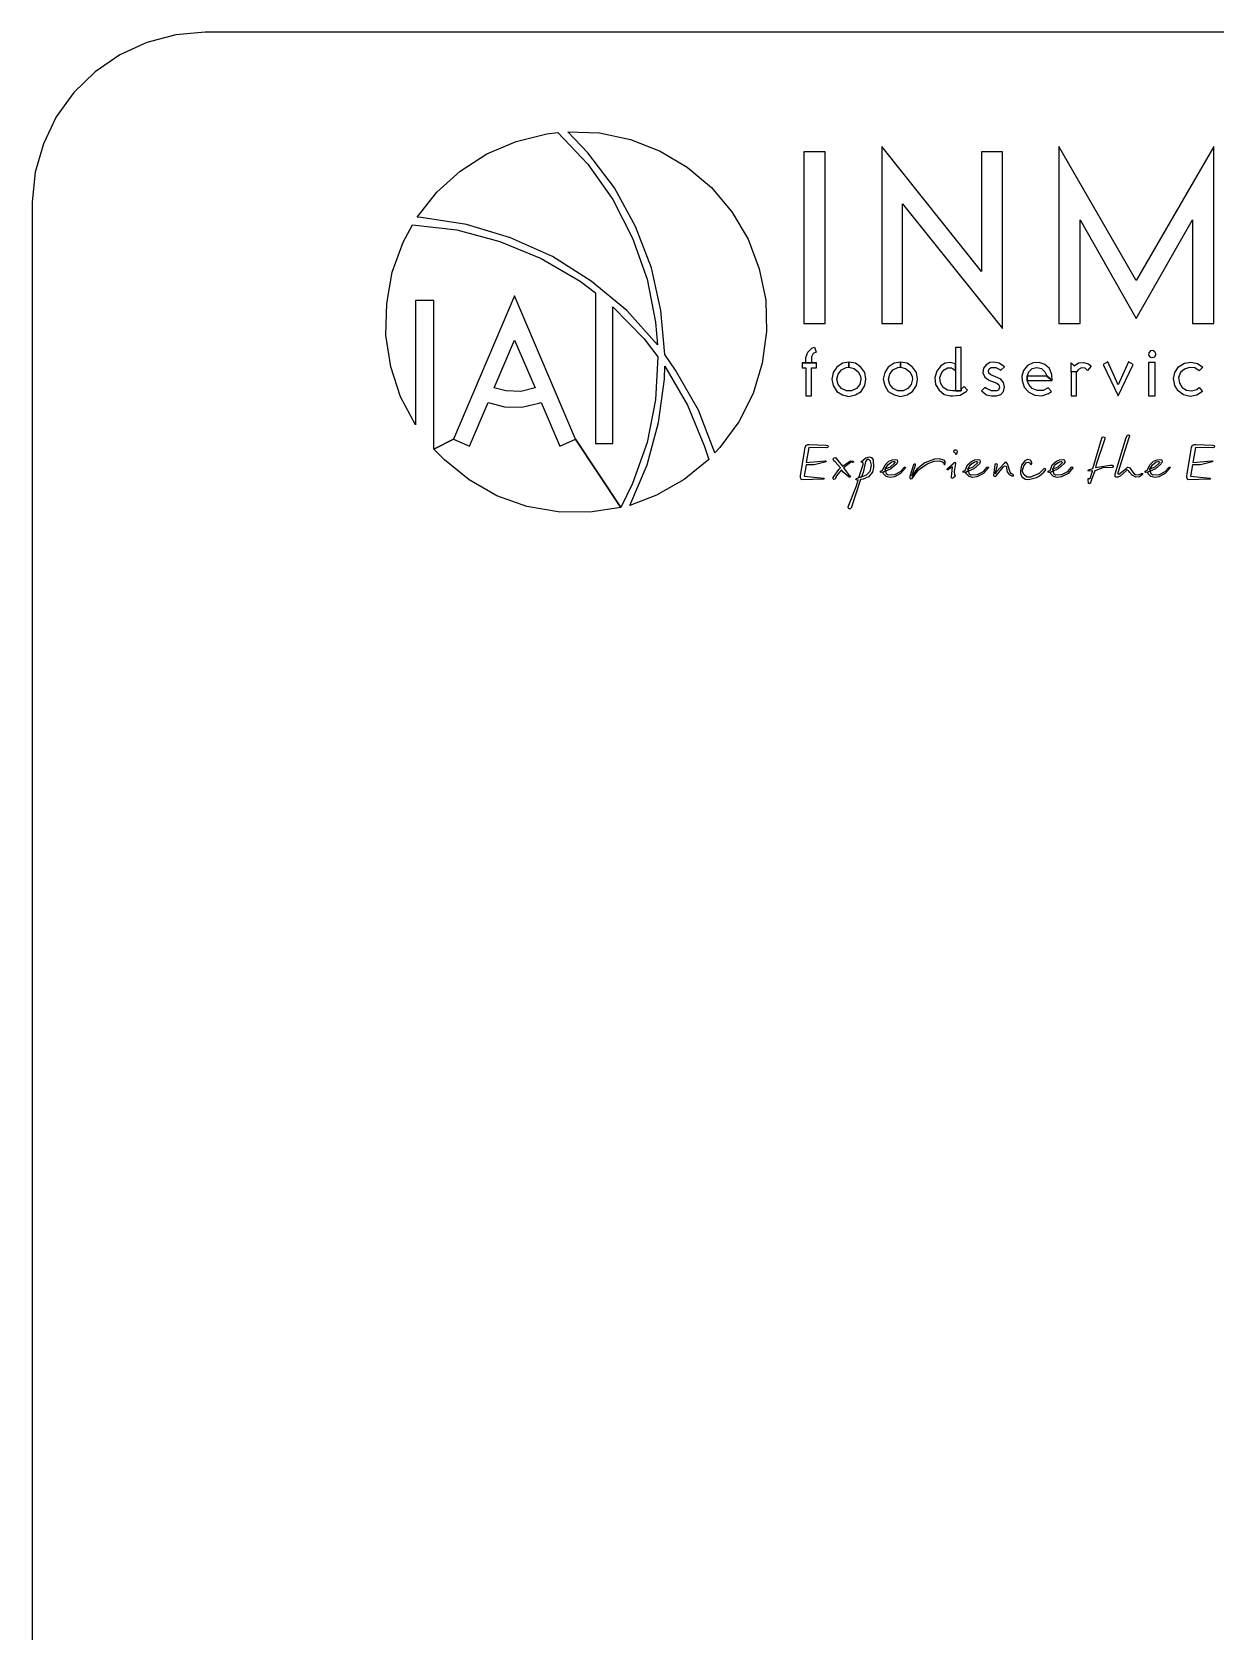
# Model space of a CAD drawing. Header units: metres. Extents: x 12 to 599, y -779 to -12.
# Drawn here: x 12.1 to 196.5, y -261.5 to -12.2 of the extents above; entities that cross this region are included whole.
import ezdxf

# ---------------------------------------------------------------- set-up
doc = ezdxf.new("R2010")
doc.units = ezdxf.units.M

msp = doc.modelspace()

# ---------------------------------------------------------------- linework, layer by layer
for p, q in [((39.06, -12.24), (34.44, -12.66)), ((572.1, -12.24), (39.06, -12.24)), ((29.94, -13.86), (25.74, -15.78)), ((34.44, -12.66), (29.94, -13.86)), ((25.74, -15.78), (21.9, -18.42)), ((21.9, -18.42), (18.6, -21.66)), ((18.6, -21.66), (15.84, -25.44)), ((15.84, -25.44), (13.86, -29.64)), ((13.86, -29.64), (12.54, -34.08)), ((82.92, -31.2), (87.48, -29.28)), ((87.48, -29.28), (92.28, -28.08)), ((92.28, -28.08), (93.96, -27.9)), ((93.96, -27.9), (98.64, -32.82)), ((95.52, -27.78), (100.44, -27.96)), ((98.64, -31.08), (95.52, -27.78)), ((100.44, -27.96), (105.3, -28.98)), ((105.3, -28.98), (109.92, -30.78)), ((78.78, -33.9), (82.92, -31.2)), ((102.78, -36.54), (98.64, -31.08)), ((109.92, -30.78), (114.12, -33.3)), ((135.6, -30.9), (132.3, -30.9)), ((132.3, -30.9), (132.3, -57.66)), ((135.6, -57.66), (135.6, -30.9)), ((159.96, -49.56), (144.42, -30.06)), ((144.42, -30.06), (144.42, -57.66)), ((163.26, -30.9), (159.96, -30.9)), ((159.96, -30.9), (159.96, -49.56)), ((163.26, -58.44), (163.26, -30.9)), ((172.02, -30.06), (172.02, -57.66)), ((184.08, -50.94), (172.02, -30.06)), ((196.14, -30.06), (184.08, -50.94)), ((196.14, -57.66), (196.14, -30.06)), ((12.54, -34.08), (12.06, -38.7)), ((75.12, -37.2), (78.78, -33.9)), ((98.64, -32.82), (102.54, -38.34)), ((114.12, -33.3), (117.9, -36.48)), ((72.06, -41.1), (75.12, -37.2)), ((106.08, -42.54), (102.78, -36.54)), ((117.9, -36.48), (121.08, -40.26)), ((12.06, -38.7), (12.06, -39.24)), ((12.06, -39.24), (12.06, -751.62)), ((102.54, -38.34), (105.6, -44.34)), ((147.66, -57.66), (147.66, -39)), ((147.66, -39), (163.26, -58.44)), ((69.9, -45), (71.34, -42.3)), ((71.34, -42.3), (78.24, -43.08)), ((72.66, -41.16), (72.06, -41.1)), ((79.74, -42.24), (72.66, -41.16)), ((86.58, -44.28), (79.74, -42.24)), ((121.08, -40.26), (123.6, -44.52)), ((175.32, -57.66), (175.32, -41.52)), ((175.32, -41.52), (184.08, -56.88)), ((184.08, -56.88), (192.84, -41.52)), ((192.84, -41.52), (192.84, -57.66)), ((78.24, -43.08), (84.96, -44.88)), ((93.12, -47.22), (86.58, -44.28)), ((105.6, -44.34), (107.88, -50.76)), ((108.54, -48.96), (106.08, -42.54)), ((123.6, -44.52), (125.34, -49.14)), ((68.16, -49.68), (69.9, -45)), ((84.96, -44.88), (91.38, -47.52)), ((99.18, -51.06), (93.12, -47.22)), ((67.32, -54.54), (68.16, -49.68)), ((91.38, -47.52), (97.44, -51.06)), ((110.04, -55.62), (108.54, -48.96)), ((125.34, -49.14), (126.36, -54)), ((97.44, -51.06), (99.84, -52.86)), ((104.7, -55.62), (99.18, -51.06)), ((107.88, -50.76), (109.2, -57.42)), ((67.2, -59.46), (67.32, -54.54)), ((74.64, -54.06), (71.82, -54.06)), ((71.82, -54.06), (71.82, -73.44)), ((74.64, -77.22), (74.64, -54.06)), ((87.24, -53.34), (77.7, -75.66)), ((96.72, -75.66), (87.24, -53.34)), ((99.84, -52.86), (99.84, -76.32)), ((126.36, -54), (126.48, -58.92)), ((102.54, -76.32), (102.54, -55.08)), ((102.54, -55.08), (107.4, -60.06)), ((109.5, -60.96), (104.7, -55.62)), ((110.64, -62.46), (110.04, -55.62)), ((67.98, -64.38), (67.2, -59.46)), ((109.2, -57.42), (109.5, -60.96)), ((126.48, -58.92), (125.82, -63.84)), ((132.3, -57.66), (135.6, -57.66)), ((144.42, -57.66), (147.66, -57.66)), ((172.02, -57.66), (175.32, -57.66)), ((192.84, -57.66), (196.14, -57.66)), ((84.06, -67.68), (87.24, -60.24)), ((87.24, -60.24), (90.42, -67.68)), ((107.4, -60.06), (109.56, -62.82)), ((132.6, -62.94), (132.9, -62.1)), ((132.9, -62.1), (133.56, -61.5)), ((133.56, -61.5), (133.98, -61.32)), ((134.22, -62.1), (133.74, -62.34)), ((133.98, -61.32), (134.22, -62.1)), ((156.78, -61.38), (155.94, -61.38)), ((155.94, -61.38), (155.94, -68.16)), ((156.78, -68.16), (156.78, -61.38)), ((186.06, -62.22), (186, -62.58)), ((186.3, -61.92), (186.06, -62.22)), ((186.66, -61.86), (186.3, -61.92)), ((186.96, -62.04), (186.66, -61.86)), ((187.14, -62.4), (186.96, -62.04)), ((69.48, -69.06), (67.98, -64.38)), ((109.56, -62.82), (109.2, -69.54)), ((110.58, -66.3), (110.64, -64.32)), ((112.32, -64.92), (110.64, -62.46)), ((110.64, -64.32), (114.18, -70.38)), ((125.82, -63.84), (124.38, -68.58)), ((132.06, -63.78), (132.06, -64.56)), ((134.28, -63.78), (132.06, -63.78)), ((132.06, -63.78), (134.28, -63.78)), ((132.06, -64.56), (132.6, -64.56)), ((132.6, -63.78), (132.6, -62.94)), ((133.5, -63.78), (132.6, -63.78)), ((132.6, -64.56), (132.6, -68.94)), ((133.74, -62.34), (133.5, -62.82)), ((133.5, -62.82), (133.5, -63.78)), ((133.5, -68.94), (133.5, -64.56)), ((133.5, -64.56), (134.28, -64.56)), ((134.28, -64.56), (134.28, -63.78)), ((137.46, -64.44), (136.86, -65.28)), ((138.3, -63.84), (137.46, -64.44)), ((138.18, -64.86), (138.9, -64.5)), ((139.32, -63.66), (138.3, -63.84)), ((138.9, -64.5), (139.32, -64.44)), ((140.34, -63.84), (139.32, -63.66)), ((139.32, -63.66), (139.32, -64.44)), ((139.32, -64.44), (139.32, -63.66)), ((139.32, -63.66), (139.32, -64.44)), ((139.32, -64.44), (140.16, -64.68)), ((140.16, -64.68), (140.76, -65.16)), ((141.18, -64.44), (140.34, -63.84)), ((141.78, -65.28), (141.18, -64.44)), ((145.44, -64.44), (144.9, -65.28)), ((146.34, -63.84), (145.44, -64.44)), ((146.16, -64.86), (146.94, -64.5)), ((147.36, -63.66), (146.34, -63.84)), ((146.94, -64.5), (147.36, -64.44)), ((148.38, -63.84), (147.36, -63.66)), ((147.36, -63.66), (147.36, -64.44)), ((147.36, -64.44), (147.36, -63.66)), ((147.36, -63.66), (147.36, -64.44)), ((147.36, -64.44), (148.14, -64.68)), ((148.14, -64.68), (148.8, -65.16)), ((149.22, -64.44), (148.38, -63.84)), ((149.82, -65.28), (149.22, -64.44)), ((153.66, -64.26), (153, -65.1)), ((154.32, -63.84), (153.66, -64.26)), ((154.14, -64.86), (154.68, -64.56)), ((155.1, -63.72), (154.32, -63.84)), ((154.68, -64.56), (155.28, -64.56)), ((155.94, -63.96), (155.1, -63.72)), ((155.28, -64.56), (155.76, -64.86)), ((155.94, -65.04), (155.94, -63.96)), ((160.26, -64.62), (160.2, -65.34)), ((160.68, -64.08), (160.26, -64.62)), ((161.28, -63.72), (160.68, -64.08)), ((161.04, -65.04), (161.22, -64.68)), ((161.22, -64.68), (161.46, -64.5)), ((161.82, -63.66), (161.28, -63.72)), ((161.46, -64.5), (162.18, -64.5)), ((162.72, -63.84), (161.82, -63.66)), ((162.18, -64.5), (162.84, -64.8)), ((163.56, -64.38), (162.72, -63.84)), ((162.84, -64.8), (162.96, -64.92)), ((162.96, -64.92), (163.56, -64.38)), ((167.16, -64.2), (166.5, -64.98)), ((168, -63.78), (167.16, -64.2)), ((167.34, -65.16), (167.88, -64.68)), ((167.88, -64.68), (168.6, -64.5)), ((168.96, -63.72), (168, -63.78)), ((168.6, -64.5), (169.32, -64.68)), ((169.86, -64.02), (168.96, -63.72)), ((169.32, -64.68), (169.86, -65.16)), ((170.58, -64.68), (169.86, -64.02)), ((170.94, -65.58), (170.58, -64.68)), ((173.94, -65.16), (173.94, -63.78)), ((173.94, -63.78), (174.42, -64.26)), ((174.42, -64.26), (175.08, -63.78)), ((175.08, -64.8), (175.02, -64.86)), ((175.08, -63.78), (175.86, -63.72)), ((175.56, -64.56), (175.08, -64.8)), ((176.1, -64.62), (175.56, -64.56)), ((175.86, -63.72), (176.64, -63.96)), ((176.46, -64.98), (176.1, -64.62)), ((177.06, -64.32), (176.46, -64.98)), ((176.64, -63.96), (177.06, -64.32)), ((179.64, -63.6), (178.92, -64.02)), ((178.92, -64.02), (181.26, -68.94)), ((181.26, -67.2), (179.64, -63.6)), ((182.88, -63.6), (181.26, -67.2)), ((181.26, -68.94), (183.6, -64.02)), ((183.6, -64.02), (182.88, -63.6)), ((186, -62.58), (186.24, -62.88)), ((187.02, -63.72), (186, -63.72)), ((186, -63.72), (186, -68.94)), ((186.24, -62.88), (186.6, -62.94)), ((186.6, -62.94), (186.96, -62.82)), ((186.96, -62.82), (187.14, -62.46)), ((187.02, -68.94), (187.02, -63.72)), ((187.14, -62.46), (187.14, -62.4)), ((190.08, -65.28), (190.68, -64.38)), ((190.68, -64.38), (191.58, -63.84)), ((191.58, -64.74), (190.98, -65.28)), ((191.58, -63.84), (192.6, -63.66)), ((192.36, -64.5), (191.58, -64.74)), ((193.2, -64.56), (192.36, -64.5)), ((192.6, -63.66), (193.62, -63.9)), ((193.86, -65.04), (193.2, -64.56)), ((193.62, -63.9), (194.46, -64.44)), ((194.46, -64.44), (193.86, -65.04)), ((109.68, -73.08), (110.58, -66.3)), ((115.86, -71.16), (112.32, -64.92)), ((136.86, -65.28), (136.68, -66.3)), ((136.68, -66.3), (136.86, -67.32)), ((137.46, -66.3), (137.64, -65.52)), ((137.46, -66.36), (137.46, -66.3)), ((137.64, -67.14), (137.46, -66.36)), ((137.64, -65.52), (138.18, -64.86)), ((138.18, -67.8), (137.64, -67.14)), ((141, -67.14), (140.52, -67.8)), ((140.76, -65.16), (141.12, -65.88)), ((141.18, -66.3), (141, -67.14)), ((141.12, -65.88), (141.18, -66.3)), ((141.96, -66.3), (141.78, -65.28)), ((141.78, -67.32), (141.96, -66.3)), ((144.9, -65.28), (144.66, -66.3)), ((144.66, -66.3), (144.9, -67.32)), ((145.5, -66.3), (145.68, -65.52)), ((145.5, -66.36), (145.5, -66.3)), ((145.68, -67.14), (145.5, -66.36)), ((145.68, -65.52), (146.16, -64.86)), ((146.22, -67.8), (145.68, -67.14)), ((149.04, -67.14), (148.5, -67.8)), ((148.8, -65.16), (149.16, -65.88)), ((149.22, -66.3), (149.04, -67.14)), ((149.16, -65.88), (149.22, -66.3)), ((150, -66.3), (149.82, -65.28)), ((149.82, -67.32), (150, -66.3)), ((153, -65.1), (152.7, -66.06)), ((152.7, -66.06), (152.82, -67.14)), ((152.82, -67.14), (153.36, -68.04)), ((153.48, -66.06), (153.78, -65.28)), ((153.6, -66.9), (153.48, -66.06)), ((154.02, -67.62), (153.6, -66.9)), ((153.78, -65.28), (154.14, -64.86)), ((155.76, -64.86), (155.94, -65.04)), ((160.2, -65.34), (160.5, -66)), ((160.5, -66), (161.04, -66.42)), ((161.1, -65.4), (161.04, -65.04)), ((161.04, -66.42), (161.1, -66.48)), ((161.4, -65.64), (161.1, -65.4)), ((161.1, -66.48), (162.36, -66.96)), ((162.54, -66.12), (161.4, -65.64)), ((162.36, -66.96), (162.66, -67.2)), ((162.96, -66.3), (162.54, -66.12)), ((162.66, -67.2), (162.78, -67.62)), ((163.38, -66.84), (162.96, -66.3)), ((163.56, -67.5), (163.38, -66.84)), ((166.5, -64.98), (166.26, -65.88)), ((166.26, -65.88), (166.32, -66.54)), ((166.32, -66.54), (166.62, -67.56)), ((167.1, -65.88), (167.34, -65.16)), ((170.22, -65.88), (167.1, -65.88)), ((167.1, -65.88), (167.1, -66.54)), ((167.1, -66.54), (167.1, -65.88)), ((167.1, -66.54), (171, -66.54)), ((167.34, -67.14), (167.1, -66.54)), ((167.88, -67.8), (167.34, -67.14)), ((169.86, -65.16), (170.16, -65.82)), ((170.16, -65.82), (170.16, -65.88)), ((170.16, -65.88), (171, -66.54)), ((171, -66.54), (170.22, -65.88)), ((171, -66.54), (170.94, -65.58)), ((174.78, -65.16), (173.94, -65.16)), ((173.94, -65.16), (173.94, -68.94)), ((174.78, -65.16), (173.94, -65.16)), ((175.02, -64.86), (174.78, -65.16)), ((174.78, -68.94), (174.78, -65.16)), ((189.9, -66.24), (190.08, -65.28)), ((190.08, -67.32), (189.9, -66.24)), ((190.98, -65.28), (190.68, -66.06)), ((190.68, -66.06), (190.8, -66.9)), ((190.8, -66.9), (191.22, -67.62)), ((71.82, -73.44), (69.48, -69.06)), ((85.86, -68.16), (84.06, -67.68)), ((88.2, -68.22), (85.86, -68.16)), ((90.42, -67.68), (88.2, -68.22)), ((109.2, -69.54), (107.88, -76.2)), ((124.38, -68.58), (122.16, -72.96)), ((132.6, -68.94), (133.5, -68.94)), ((136.86, -67.32), (137.46, -68.22)), ((137.46, -68.22), (138.3, -68.76)), ((138.96, -68.16), (138.18, -67.8)), ((138.3, -68.76), (139.32, -69)), ((139.74, -68.16), (138.96, -68.16)), ((139.32, -69), (140.34, -68.76)), ((140.52, -67.8), (139.74, -68.16)), ((140.34, -68.76), (141.24, -68.22)), ((141.24, -68.22), (141.78, -67.32)), ((144.9, -67.32), (145.44, -68.22)), ((145.44, -68.22), (146.34, -68.76)), ((146.94, -68.16), (146.22, -67.8)), ((146.34, -68.76), (147.36, -69)), ((147.78, -68.16), (146.94, -68.16)), ((147.36, -69), (148.38, -68.76)), ((148.5, -67.8), (147.78, -68.16)), ((148.38, -68.76), (149.22, -68.22)), ((149.22, -68.22), (149.82, -67.32)), ((153.36, -68.04), (154.14, -68.7)), ((154.68, -68.04), (154.02, -67.62)), ((154.14, -68.7), (155.16, -68.94)), ((155.52, -68.16), (154.68, -68.04)), ((155.16, -68.94), (155.52, -68.94)), ((155.94, -68.16), (155.52, -68.16)), ((155.52, -68.94), (156.66, -68.82)), ((155.94, -68.16), (156.78, -68.16)), ((156.78, -68.16), (155.94, -68.16)), ((156.66, -68.82), (157.56, -68.22)), ((157.26, -67.44), (156.78, -67.86)), ((156.78, -67.86), (156.78, -68.16)), ((157.8, -68.04), (157.26, -67.44)), ((157.56, -68.22), (157.8, -68.04)), ((160.5, -67.62), (159.96, -68.16)), ((159.96, -68.16), (160.74, -68.76)), ((160.74, -67.8), (160.5, -67.62)), ((161.52, -68.16), (160.74, -67.8)), ((160.74, -68.76), (161.52, -68.94)), ((162.36, -68.16), (161.52, -68.16)), ((161.52, -68.94), (162.3, -68.94)), ((162.3, -68.94), (162.96, -68.7)), ((162.6, -68.04), (162.36, -68.16)), ((162.78, -67.62), (162.6, -68.04)), ((162.96, -68.7), (163.38, -68.22)), ((163.38, -68.22), (163.56, -67.5)), ((166.62, -67.56), (167.34, -68.34)), ((167.34, -68.34), (168.3, -68.82)), ((168.66, -68.1), (167.88, -67.8)), ((168.3, -68.82), (169.38, -68.94)), ((169.56, -68.1), (168.66, -68.1)), ((169.38, -68.94), (170.4, -68.58)), ((170.34, -67.68), (169.56, -68.1)), ((170.88, -68.22), (170.34, -67.68)), ((170.4, -68.58), (170.88, -68.22)), ((173.94, -68.94), (174.78, -68.94)), ((186, -68.94), (187.02, -68.94)), ((190.62, -68.16), (190.08, -67.32)), ((191.46, -68.76), (190.62, -68.16)), ((191.22, -67.62), (191.88, -68.04)), ((192.48, -69), (191.46, -68.76)), ((191.88, -68.04), (192.66, -68.16)), ((193.5, -68.82), (192.48, -69)), ((192.66, -68.16), (193.5, -67.92)), ((193.5, -67.92), (193.86, -67.62)), ((194.4, -68.22), (193.5, -68.82)), ((193.86, -67.62), (194.4, -68.22)), ((80.22, -76.74), (83.1, -69.96)), ((83.1, -69.96), (85.68, -70.62)), ((85.68, -70.62), (88.38, -70.68)), ((88.38, -70.68), (91.02, -70.08)), ((91.02, -70.08), (91.38, -69.96)), ((91.38, -69.96), (94.26, -76.74)), ((114.18, -70.38), (116.82, -76.8)), ((118.44, -77.82), (115.86, -71.16)), ((107.88, -79.68), (109.68, -73.08)), ((122.16, -72.96), (119.22, -76.98)), ((77.7, -75.66), (74.64, -77.22)), ((74.64, -77.22), (77.7, -75.66)), ((76.32, -78.9), (74.64, -77.22)), ((77.7, -75.66), (80.22, -76.74)), ((94.26, -76.74), (96.72, -75.66)), ((103.8, -86.34), (96.72, -75.66)), ((96.72, -75.66), (103.8, -86.34)), ((99.84, -76.32), (102.54, -76.32)), ((107.88, -76.2), (105.6, -82.56)), ((116.82, -76.8), (117.48, -78.84)), ((119.22, -76.98), (118.44, -77.82)), ((132.42, -77.58), (132.48, -76.98)), ((132.48, -76.98), (132.6, -76.68)), ((132.6, -76.68), (132.9, -76.5)), ((133.08, -76.98), (132.66, -79.32)), ((132.9, -76.5), (133.2, -76.5)), ((135.84, -77.04), (133.08, -76.98)), ((133.2, -76.5), (135.78, -76.62)), ((135.78, -76.62), (136.02, -76.68)), ((135.96, -76.98), (135.84, -77.04)), ((136.08, -76.86), (135.96, -76.98)), ((136.02, -76.68), (136.08, -76.86)), ((177.3, -80.22), (178.74, -75.54)), ((179.16, -75.6), (177.84, -79.62)), ((178.74, -75.54), (178.8, -75.36)), ((178.8, -75.36), (178.98, -75.3)), ((178.98, -75.3), (179.16, -75.42)), ((179.16, -75.42), (179.16, -75.6)), ((180.78, -81.06), (182.52, -75.42)), ((182.94, -75.48), (181.2, -80.94)), ((182.52, -75.42), (182.7, -75.06)), ((182.7, -75.06), (182.88, -75)), ((182.88, -75), (183, -75.12)), ((183, -75.18), (182.94, -75.48)), ((183, -75.12), (183, -75.18)), ((192.6, -77.58), (192.66, -76.98)), ((192.66, -76.98), (192.78, -76.68)), ((192.78, -76.68), (193.08, -76.5)), ((193.32, -76.98), (192.9, -79.32)), ((193.08, -76.5), (193.38, -76.5)), ((196.02, -77.04), (193.32, -76.98)), ((193.38, -76.5), (195.96, -76.62)), ((195.96, -76.62), (196.2, -76.68)), ((196.14, -76.98), (196.02, -77.04)), ((196.26, -76.86), (196.14, -76.98)), ((196.2, -76.68), (196.26, -76.86)), ((80.16, -82.02), (76.32, -78.9)), ((105.18, -85.98), (107.88, -79.68)), ((117.48, -78.84), (113.64, -81.96)), ((131.76, -81.36), (132.42, -77.58)), ((132.66, -79.68), (132.36, -81.42)), ((132.66, -79.32), (135.6, -79.02)), ((133.92, -79.68), (132.66, -79.68)), ((135.78, -79.2), (133.92, -79.68)), ((135.6, -79.02), (135.72, -79.02)), ((135.72, -79.02), (135.78, -79.14)), ((135.78, -79.14), (135.78, -79.2)), ((136.86, -78.84), (136.98, -78.6)), ((136.98, -79.02), (136.86, -78.84)), ((136.98, -78.6), (137.22, -78.54)), ((137.16, -79.2), (136.98, -79.02)), ((138, -80.16), (137.16, -79.2)), ((137.22, -78.54), (137.34, -78.66)), ((137.34, -78.66), (138.3, -79.86)), ((138.3, -79.86), (139.56, -79.02)), ((139.56, -79.32), (138.48, -80.16)), ((139.56, -79.02), (139.92, -79.08)), ((139.86, -79.26), (139.56, -79.32)), ((139.86, -79.32), (139.86, -79.26)), ((139.98, -79.32), (139.86, -79.32)), ((139.92, -79.08), (140.04, -79.14)), ((140.04, -79.14), (139.98, -79.32)), ((140.88, -81.66), (141.54, -79.62)), ((141.24, -79.2), (141.3, -79.14)), ((141.3, -79.32), (141.24, -79.2)), ((141.3, -79.14), (141.96, -78.6)), ((141.42, -79.32), (141.3, -79.32)), ((141.48, -79.32), (141.42, -79.32)), ((141.54, -79.44), (141.48, -79.32)), ((141.9, -79.2), (141.54, -80.88)), ((141.54, -79.62), (141.54, -79.44)), ((141.96, -79.08), (141.9, -79.2)), ((141.96, -78.6), (142.5, -78.42)), ((142.14, -78.84), (141.96, -79.08)), ((142.44, -78.84), (142.14, -78.84)), ((142.68, -79.08), (142.44, -78.84)), ((142.5, -78.42), (142.86, -78.54)), ((142.86, -79.74), (142.68, -79.08)), ((142.68, -80.52), (142.86, -79.74)), ((142.86, -78.54), (143.1, -78.9)), ((143.1, -78.9), (143.16, -80.1)), ((144.6, -80.46), (144.96, -79.68)), ((144.96, -79.68), (145.56, -79.08)), ((144.96, -80.34), (145.38, -79.68)), ((145.38, -79.68), (145.98, -79.2)), ((145.56, -79.08), (146.1, -78.9)), ((146.46, -79.38), (145.74, -80.04)), ((146.76, -79.5), (145.86, -80.28)), ((145.98, -79.2), (146.22, -79.14)), ((146.1, -78.9), (146.58, -78.84)), ((146.22, -79.14), (146.4, -79.14)), ((146.4, -79.14), (146.52, -79.26)), ((146.52, -79.26), (146.46, -79.38)), ((146.58, -78.84), (146.82, -78.9)), ((146.88, -79.2), (146.76, -79.5)), ((146.82, -78.9), (146.88, -79.2)), ((149.4, -79.68), (148.8, -81.48)), ((149.1, -81.42), (149.7, -79.74)), ((149.52, -79.56), (149.4, -79.68)), ((149.7, -79.56), (149.52, -79.56)), ((149.7, -79.74), (149.7, -79.56)), ((151.14, -79.38), (149.88, -80.34)), ((150.18, -80.46), (151.5, -79.5)), ((152.64, -78.78), (151.14, -79.38)), ((151.5, -79.5), (152.58, -79.08)), ((152.58, -79.08), (153.42, -79.02)), ((153.36, -78.72), (152.64, -78.78)), ((154.14, -78.96), (153.36, -78.72)), ((153.42, -79.02), (153.9, -79.2)), ((153.9, -79.2), (154.08, -79.38)), ((154.08, -79.38), (154.08, -79.44)), ((154.08, -79.44), (154.14, -79.62)), ((154.32, -79.14), (154.14, -78.96)), ((154.14, -79.62), (154.26, -79.62)), ((154.26, -79.62), (154.32, -79.5)), ((154.32, -79.5), (154.32, -79.14)), ((154.68, -80.22), (155.7, -79.38)), ((155.64, -77.52), (155.82, -77.34)), ((155.7, -77.76), (155.64, -77.52)), ((155.88, -77.82), (155.7, -77.76)), ((155.7, -79.32), (155.82, -79.26)), ((155.7, -79.38), (155.7, -79.32)), ((155.94, -79.44), (155.7, -80.7)), ((155.82, -77.34), (156.06, -77.34)), ((155.82, -79.26), (155.94, -79.38)), ((156, -78.12), (155.88, -77.82)), ((155.94, -79.38), (155.94, -79.44)), ((156.06, -78), (156, -78.12)), ((156.06, -77.34), (156.18, -77.52)), ((156.18, -77.64), (156.06, -78)), ((156.18, -77.52), (156.18, -77.64)), ((157.5, -80.46), (157.8, -79.68)), ((157.8, -79.68), (158.46, -79.08)), ((157.86, -80.34), (158.22, -79.68)), ((158.22, -79.68), (158.88, -79.2)), ((158.46, -79.08), (158.94, -78.9)), ((159.36, -79.38), (158.64, -80.04)), ((159.66, -79.5), (158.76, -80.28)), ((158.88, -79.2), (159.12, -79.14)), ((158.94, -78.9), (159.48, -78.84)), ((159.12, -79.14), (159.3, -79.14)), ((159.3, -79.14), (159.36, -79.26)), ((159.36, -79.26), (159.36, -79.38)), ((159.48, -78.84), (159.72, -78.9)), ((159.78, -79.2), (159.66, -79.5)), ((159.72, -78.9), (159.78, -79.2)), ((162.06, -79.68), (161.82, -81.3)), ((162.12, -79.62), (162.06, -79.68)), ((162.24, -79.5), (162.12, -79.62)), ((162.12, -81.06), (162.48, -79.74)), ((163.5, -79.44), (162.24, -80.82)), ((162.42, -79.56), (162.24, -79.5)), ((162.48, -79.74), (162.42, -79.56)), ((163.62, -79.32), (163.5, -79.44)), ((163.86, -79.32), (163.62, -79.32)), ((164.04, -79.5), (163.86, -79.32)), ((164.46, -80.82), (164.04, -79.5)), ((166.2, -79.74), (166.02, -80.58)), ((166.74, -79.02), (166.2, -79.74)), ((166.56, -79.8), (166.98, -79.32)), ((167.16, -78.84), (166.74, -79.02)), ((166.98, -79.32), (167.22, -79.26)), ((167.58, -78.96), (167.16, -78.84)), ((167.22, -79.26), (167.46, -79.38)), ((167.46, -79.38), (167.58, -79.56)), ((167.82, -79.32), (167.58, -78.96)), ((167.58, -79.56), (167.7, -79.62)), ((167.7, -79.62), (167.82, -79.44)), ((167.82, -79.44), (167.82, -79.32)), ((170.7, -80.46), (171, -79.68)), ((171, -79.68), (171.66, -79.08)), ((171.06, -80.34), (171.42, -79.68)), ((171.42, -79.68), (172.08, -79.2)), ((171.66, -79.08), (172.14, -78.9)), ((172.56, -79.38), (171.84, -80.04)), ((172.8, -79.5), (171.9, -80.28)), ((172.08, -79.2), (172.32, -79.14)), ((172.14, -78.9), (172.68, -78.84)), ((172.32, -79.14), (172.5, -79.14)), ((172.5, -79.14), (172.56, -79.26)), ((172.56, -79.26), (172.56, -79.38)), ((172.68, -78.84), (172.86, -78.9)), ((172.98, -79.2), (172.8, -79.5)), ((172.86, -78.9), (172.98, -79.2)), ((177.84, -79.62), (177.72, -80.1)), ((177.72, -80.1), (180, -79.74)), ((180, -79.74), (180.36, -79.74)), ((180.36, -79.74), (180.48, -79.86)), ((185.82, -80.46), (186.18, -79.68)), ((186.18, -79.68), (186.78, -79.08)), ((186.18, -80.34), (186.6, -79.68)), ((186.6, -79.68), (187.2, -79.2)), ((186.78, -79.08), (187.32, -78.9)), ((187.68, -79.38), (186.96, -80.04)), ((187.98, -79.5), (187.08, -80.28)), ((187.2, -79.2), (187.44, -79.14)), ((187.32, -78.9), (187.8, -78.84)), ((187.44, -79.14), (187.62, -79.14)), ((187.62, -79.14), (187.74, -79.26)), ((187.74, -79.26), (187.68, -79.38)), ((187.8, -78.84), (188.04, -78.9)), ((188.1, -79.2), (187.98, -79.5)), ((188.04, -78.9), (188.1, -79.2)), ((191.94, -81.36), (192.6, -77.58)), ((192.84, -79.68), (192.54, -81.42)), ((194.1, -79.68), (192.84, -79.68)), ((192.9, -79.32), (195.78, -79.02)), ((195.96, -79.2), (194.1, -79.68)), ((195.78, -79.02), (195.96, -79.02)), ((195.96, -79.02), (195.96, -79.14)), ((195.96, -79.14), (195.96, -79.2)), ((84.48, -84.48), (80.16, -82.02)), ((113.64, -81.96), (109.32, -84.42)), ((131.76, -81.66), (131.76, -81.36)), ((131.94, -82.02), (131.76, -81.66)), ((135.36, -81.9), (131.94, -82.02)), ((132.36, -81.42), (135.42, -81.72)), ((135.48, -81.84), (135.36, -81.9)), ((135.42, -81.72), (135.48, -81.84)), ((136.86, -81.66), (137.76, -80.4)), ((136.86, -81.84), (136.86, -81.66)), ((136.98, -81.96), (136.86, -81.84)), ((137.16, -81.9), (136.98, -81.96)), ((137.4, -81.36), (137.16, -81.9)), ((138.18, -80.46), (137.4, -81.36)), ((137.76, -80.4), (138, -80.16)), ((138.42, -80.82), (138.18, -80.46)), ((139.38, -81.6), (138.42, -80.82)), ((138.48, -80.16), (139.26, -81.18)), ((139.26, -81.18), (139.5, -81.36)), ((139.5, -81.6), (139.38, -81.6)), ((139.5, -81.36), (139.56, -81.48)), ((139.56, -81.48), (139.5, -81.6)), ((141.12, -81.96), (139.68, -86.4)), ((140.4, -81.96), (140.46, -81.84)), ((140.58, -82.08), (140.4, -81.96)), ((140.46, -81.84), (140.52, -81.78)), ((140.52, -81.78), (140.88, -81.66)), ((140.52, -82.92), (140.76, -82.02)), ((140.76, -82.02), (140.58, -82.08)), ((140.88, -81.66), (141.3, -81.54)), ((141.3, -81.54), (140.88, -81.66)), ((141.54, -81.9), (141.12, -81.96)), ((141.54, -80.88), (141.3, -81.54)), ((141.3, -81.54), (142.08, -81.24)), ((142.38, -81.54), (141.54, -81.9)), ((142.08, -81.24), (142.62, -80.64)), ((142.98, -80.82), (142.38, -81.54)), ((142.62, -80.64), (142.68, -80.52)), ((143.16, -80.1), (142.98, -80.82)), ((144.24, -80.64), (144.36, -80.58)), ((144.24, -80.82), (144.24, -80.64)), ((144.36, -80.88), (144.24, -80.82)), ((144.36, -80.58), (144.6, -80.52)), ((144.6, -80.82), (144.36, -80.88)), ((144.6, -80.52), (144.6, -80.46)), ((144.6, -80.82), (145.02, -80.64)), ((145.02, -80.64), (144.6, -80.82)), ((144.72, -81.06), (144.6, -80.82)), ((145.14, -81.48), (144.72, -81.06)), ((145.74, -80.04), (144.96, -80.34)), ((145.02, -80.64), (144.96, -80.34)), ((144.96, -80.34), (145.02, -80.64)), ((145.86, -80.28), (145.02, -80.64)), ((145.02, -80.64), (145.14, -81)), ((145.14, -81), (145.44, -81.24)), ((145.74, -81.66), (145.14, -81.48)), ((145.44, -81.24), (146.46, -81.18)), ((146.4, -81.54), (145.74, -81.66)), ((147.36, -81), (146.4, -81.54)), ((146.46, -81.18), (147.36, -80.7)), ((147.36, -80.7), (147.96, -80.04)), ((148.14, -80.16), (147.36, -81)), ((147.96, -80.04), (148.08, -79.98)), ((148.08, -79.98), (148.14, -80.1)), ((148.14, -80.1), (148.14, -80.16)), ((148.8, -81.48), (148.8, -81.72)), ((148.8, -81.72), (148.98, -81.84)), ((148.98, -81.84), (149.16, -81.78)), ((149.88, -80.34), (149.1, -81.42)), ((149.16, -81.78), (150.18, -80.46)), ((154.62, -80.34), (154.68, -80.22)), ((154.62, -80.46), (154.62, -80.34)), ((154.74, -80.46), (154.62, -80.46)), ((155.46, -79.98), (154.74, -80.46)), ((155.28, -81.6), (155.46, -79.98)), ((155.28, -81.66), (155.28, -81.6)), ((155.34, -81.78), (155.28, -81.66)), ((155.52, -81.72), (155.34, -81.78)), ((155.82, -81.54), (155.52, -81.72)), ((155.7, -80.7), (155.76, -81.24)), ((155.76, -81.24), (155.88, -81.36)), ((155.88, -81.36), (155.82, -81.54)), ((157.14, -80.64), (157.26, -80.58)), ((157.14, -80.82), (157.14, -80.64)), ((157.26, -80.88), (157.14, -80.82)), ((157.26, -80.58), (157.5, -80.52)), ((157.5, -80.82), (157.26, -80.88)), ((157.5, -80.52), (157.5, -80.46)), ((157.5, -80.82), (157.92, -80.64)), ((157.92, -80.64), (157.5, -80.82)), ((157.62, -81.06), (157.5, -80.82)), ((158.04, -81.48), (157.62, -81.06)), ((158.64, -80.04), (157.86, -80.34)), ((157.92, -80.64), (157.86, -80.34)), ((157.86, -80.34), (157.92, -80.64)), ((158.76, -80.28), (157.92, -80.64)), ((157.92, -80.64), (157.98, -81)), ((157.98, -81), (158.28, -81.24)), ((158.58, -81.66), (158.04, -81.48)), ((158.28, -81.24), (158.34, -81.24)), ((158.34, -81.24), (159.36, -81.18)), ((159.24, -81.54), (158.58, -81.66)), ((160.26, -81), (159.24, -81.54)), ((159.36, -81.18), (160.26, -80.7)), ((160.26, -80.7), (160.86, -80.04)), ((161.04, -80.16), (160.26, -81)), ((160.86, -80.04), (160.98, -79.98)), ((160.98, -79.98), (161.04, -80.1)), ((161.04, -80.1), (161.04, -80.16)), ((161.82, -81.3), (161.94, -81.48)), ((161.94, -81.48), (162.18, -81.42)), ((162.24, -80.82), (162.12, -81.06)), ((162.18, -81.42), (162.24, -81.36)), ((162.24, -81.36), (163.32, -80.04)), ((163.32, -80.04), (163.5, -79.86)), ((163.5, -79.86), (163.68, -79.8)), ((163.68, -79.8), (163.8, -79.86)), ((163.8, -79.86), (163.98, -80.76)), ((163.98, -80.76), (164.28, -81.18)), ((164.28, -81.18), (164.7, -81.36)), ((164.58, -81), (164.46, -80.82)), ((164.88, -81.24), (164.58, -81)), ((164.7, -81.36), (164.82, -81.42)), ((164.82, -81.42), (164.94, -81.36)), ((164.94, -81.24), (164.88, -81.24)), ((164.94, -81.36), (164.94, -81.24)), ((166.02, -80.58), (166.02, -81)), ((166.02, -81), (166.26, -81.54)), ((166.26, -81.54), (166.8, -81.9)), ((166.38, -80.52), (166.56, -79.8)), ((166.38, -80.76), (166.38, -80.52)), ((166.62, -81.24), (166.38, -80.76)), ((167.04, -81.6), (166.62, -81.24)), ((166.8, -81.9), (167.28, -81.96)), ((167.58, -81.6), (167.04, -81.6)), ((167.28, -81.96), (168.54, -81.66)), ((168.96, -81), (167.58, -81.6)), ((168.54, -81.66), (169.02, -81.36)), ((169.08, -80.94), (168.96, -81)), ((169.02, -81.36), (169.68, -80.82)), ((169.68, -80.28), (169.08, -80.94)), ((169.8, -80.22), (169.68, -80.28)), ((169.68, -80.82), (169.98, -80.46)), ((169.92, -80.28), (169.8, -80.22)), ((169.98, -80.46), (169.92, -80.28)), ((170.34, -80.64), (170.46, -80.58)), ((170.34, -80.82), (170.34, -80.64)), ((170.46, -80.88), (170.34, -80.82)), ((170.46, -80.58), (170.7, -80.52)), ((170.7, -80.82), (170.46, -80.88)), ((170.7, -80.52), (170.7, -80.46)), ((170.7, -80.82), (171.12, -80.64)), ((171.12, -80.64), (170.7, -80.82)), ((170.76, -81.06), (170.7, -80.82)), ((171.18, -81.48), (170.76, -81.06)), ((171.84, -80.04), (171.06, -80.34)), ((171.12, -80.64), (171.06, -80.34)), ((171.06, -80.34), (171.12, -80.64)), ((171.9, -80.28), (171.12, -80.64)), ((171.12, -80.64), (171.18, -81)), ((171.18, -81), (171.48, -81.24)), ((171.78, -81.66), (171.18, -81.48)), ((171.48, -81.24), (171.54, -81.24)), ((171.54, -81.24), (172.5, -81.18)), ((172.44, -81.54), (171.78, -81.66)), ((173.46, -81), (172.44, -81.54)), ((172.5, -81.18), (173.4, -80.7)), ((173.4, -80.7), (174, -80.04)), ((174.18, -80.16), (173.46, -81)), ((174, -80.04), (174.12, -79.98)), ((174.12, -79.98), (174.24, -80.1)), ((174.24, -80.1), (174.18, -80.16)), ((176.58, -80.52), (176.64, -80.46)), ((176.64, -80.64), (176.58, -80.52)), ((176.58, -81.96), (176.58, -81.78)), ((176.58, -81.78), (176.7, -81.78)), ((176.64, -82.56), (176.58, -81.96)), ((176.64, -80.46), (177.3, -80.22)), ((177.24, -80.58), (176.64, -80.64)), ((176.7, -81.78), (176.82, -81.84)), ((176.82, -81.84), (176.88, -81.78)), ((176.88, -81.78), (177.24, -80.64)), ((177.6, -80.58), (176.94, -82.44)), ((177.24, -80.64), (177.24, -80.58)), ((178.86, -80.16), (177.6, -80.58)), ((180.36, -80.1), (178.86, -80.16)), ((180.48, -80.04), (180.36, -80.1)), ((180.48, -79.86), (180.48, -80.04)), ((180.78, -81.12), (180.78, -81.06)), ((180.78, -81.54), (180.78, -81.12)), ((180.96, -81.6), (180.78, -81.54)), ((181.2, -81.6), (180.96, -81.6)), ((181.2, -80.94), (181.2, -81.06)), ((181.2, -81.06), (181.38, -81.12)), ((181.56, -81.42), (181.2, -81.6)), ((181.38, -81.12), (182.46, -80.28)), ((182.52, -80.58), (181.56, -81.42)), ((182.46, -80.28), (182.7, -80.04)), ((182.58, -80.52), (182.52, -80.58)), ((182.76, -80.52), (182.58, -80.52)), ((182.7, -80.04), (183, -80.1)), ((182.94, -80.64), (182.76, -80.52)), ((183, -80.82), (182.94, -80.64)), ((183, -80.1), (183.12, -80.22)), ((183.42, -81.3), (183, -80.82)), ((183.12, -80.22), (183.72, -81)), ((184.02, -81.6), (183.42, -81.3)), ((183.72, -81), (183.96, -81.18)), ((183.96, -81.18), (184.44, -81.24)), ((184.56, -81.54), (184.02, -81.6)), ((184.44, -81.24), (184.92, -81)), ((185.04, -81.18), (184.56, -81.54)), ((184.92, -81), (185.04, -81)), ((185.04, -81), (185.1, -81.06)), ((185.1, -81.06), (185.04, -81.18)), ((185.46, -80.64), (185.58, -80.58)), ((185.46, -80.82), (185.46, -80.64)), ((185.58, -80.88), (185.46, -80.82)), ((185.58, -80.58), (185.82, -80.52)), ((185.82, -80.82), (185.58, -80.88)), ((185.82, -80.52), (185.82, -80.46)), ((185.82, -80.82), (186.24, -80.64)), ((186.24, -80.64), (185.82, -80.82)), ((185.94, -81.06), (185.82, -80.82)), ((186.36, -81.48), (185.94, -81.06)), ((186.96, -80.04), (186.18, -80.34)), ((186.24, -80.64), (186.18, -80.34)), ((186.18, -80.34), (186.24, -80.64)), ((187.08, -80.28), (186.24, -80.64)), ((186.24, -80.64), (186.36, -81)), ((186.36, -81), (186.66, -81.24)), ((186.96, -81.66), (186.36, -81.48)), ((186.66, -81.24), (187.68, -81.18)), ((187.62, -81.54), (186.96, -81.66)), ((188.58, -81), (187.62, -81.54)), ((187.68, -81.18), (188.58, -80.7)), ((188.58, -80.7), (189.18, -80.04)), ((189.36, -80.16), (188.58, -81)), ((189.18, -80.04), (189.3, -79.98)), ((189.3, -79.98), (189.36, -80.1)), ((189.36, -80.1), (189.36, -80.16)), ((191.94, -81.66), (191.94, -81.36)), ((192.12, -82.02), (191.94, -81.66)), ((195.54, -81.9), (192.12, -82.02)), ((192.54, -81.42), (195.6, -81.72)), ((195.6, -81.9), (195.54, -81.9)), ((195.6, -81.72), (195.66, -81.84)), ((195.66, -81.84), (195.6, -81.9)), ((89.16, -86.16), (84.48, -84.48)), ((105.6, -82.56), (103.8, -86.34)), ((109.32, -84.42), (105.18, -85.98)), ((139.2, -86.22), (140.52, -82.92)), ((176.82, -82.56), (176.64, -82.56)), ((176.94, -82.5), (176.82, -82.56)), ((176.94, -82.44), (176.94, -82.5)), ((94.02, -87), (89.16, -86.16)), ((98.94, -87.06), (94.02, -87)), ((103.8, -86.34), (98.94, -87.06)), ((139.2, -86.34), (139.2, -86.22)), ((139.32, -86.52), (139.2, -86.34)), ((139.5, -86.52), (139.32, -86.52)), ((139.68, -86.4), (139.5, -86.52))]:
    msp.add_line(p, q)

doc.saveas('drawing.dxf')
